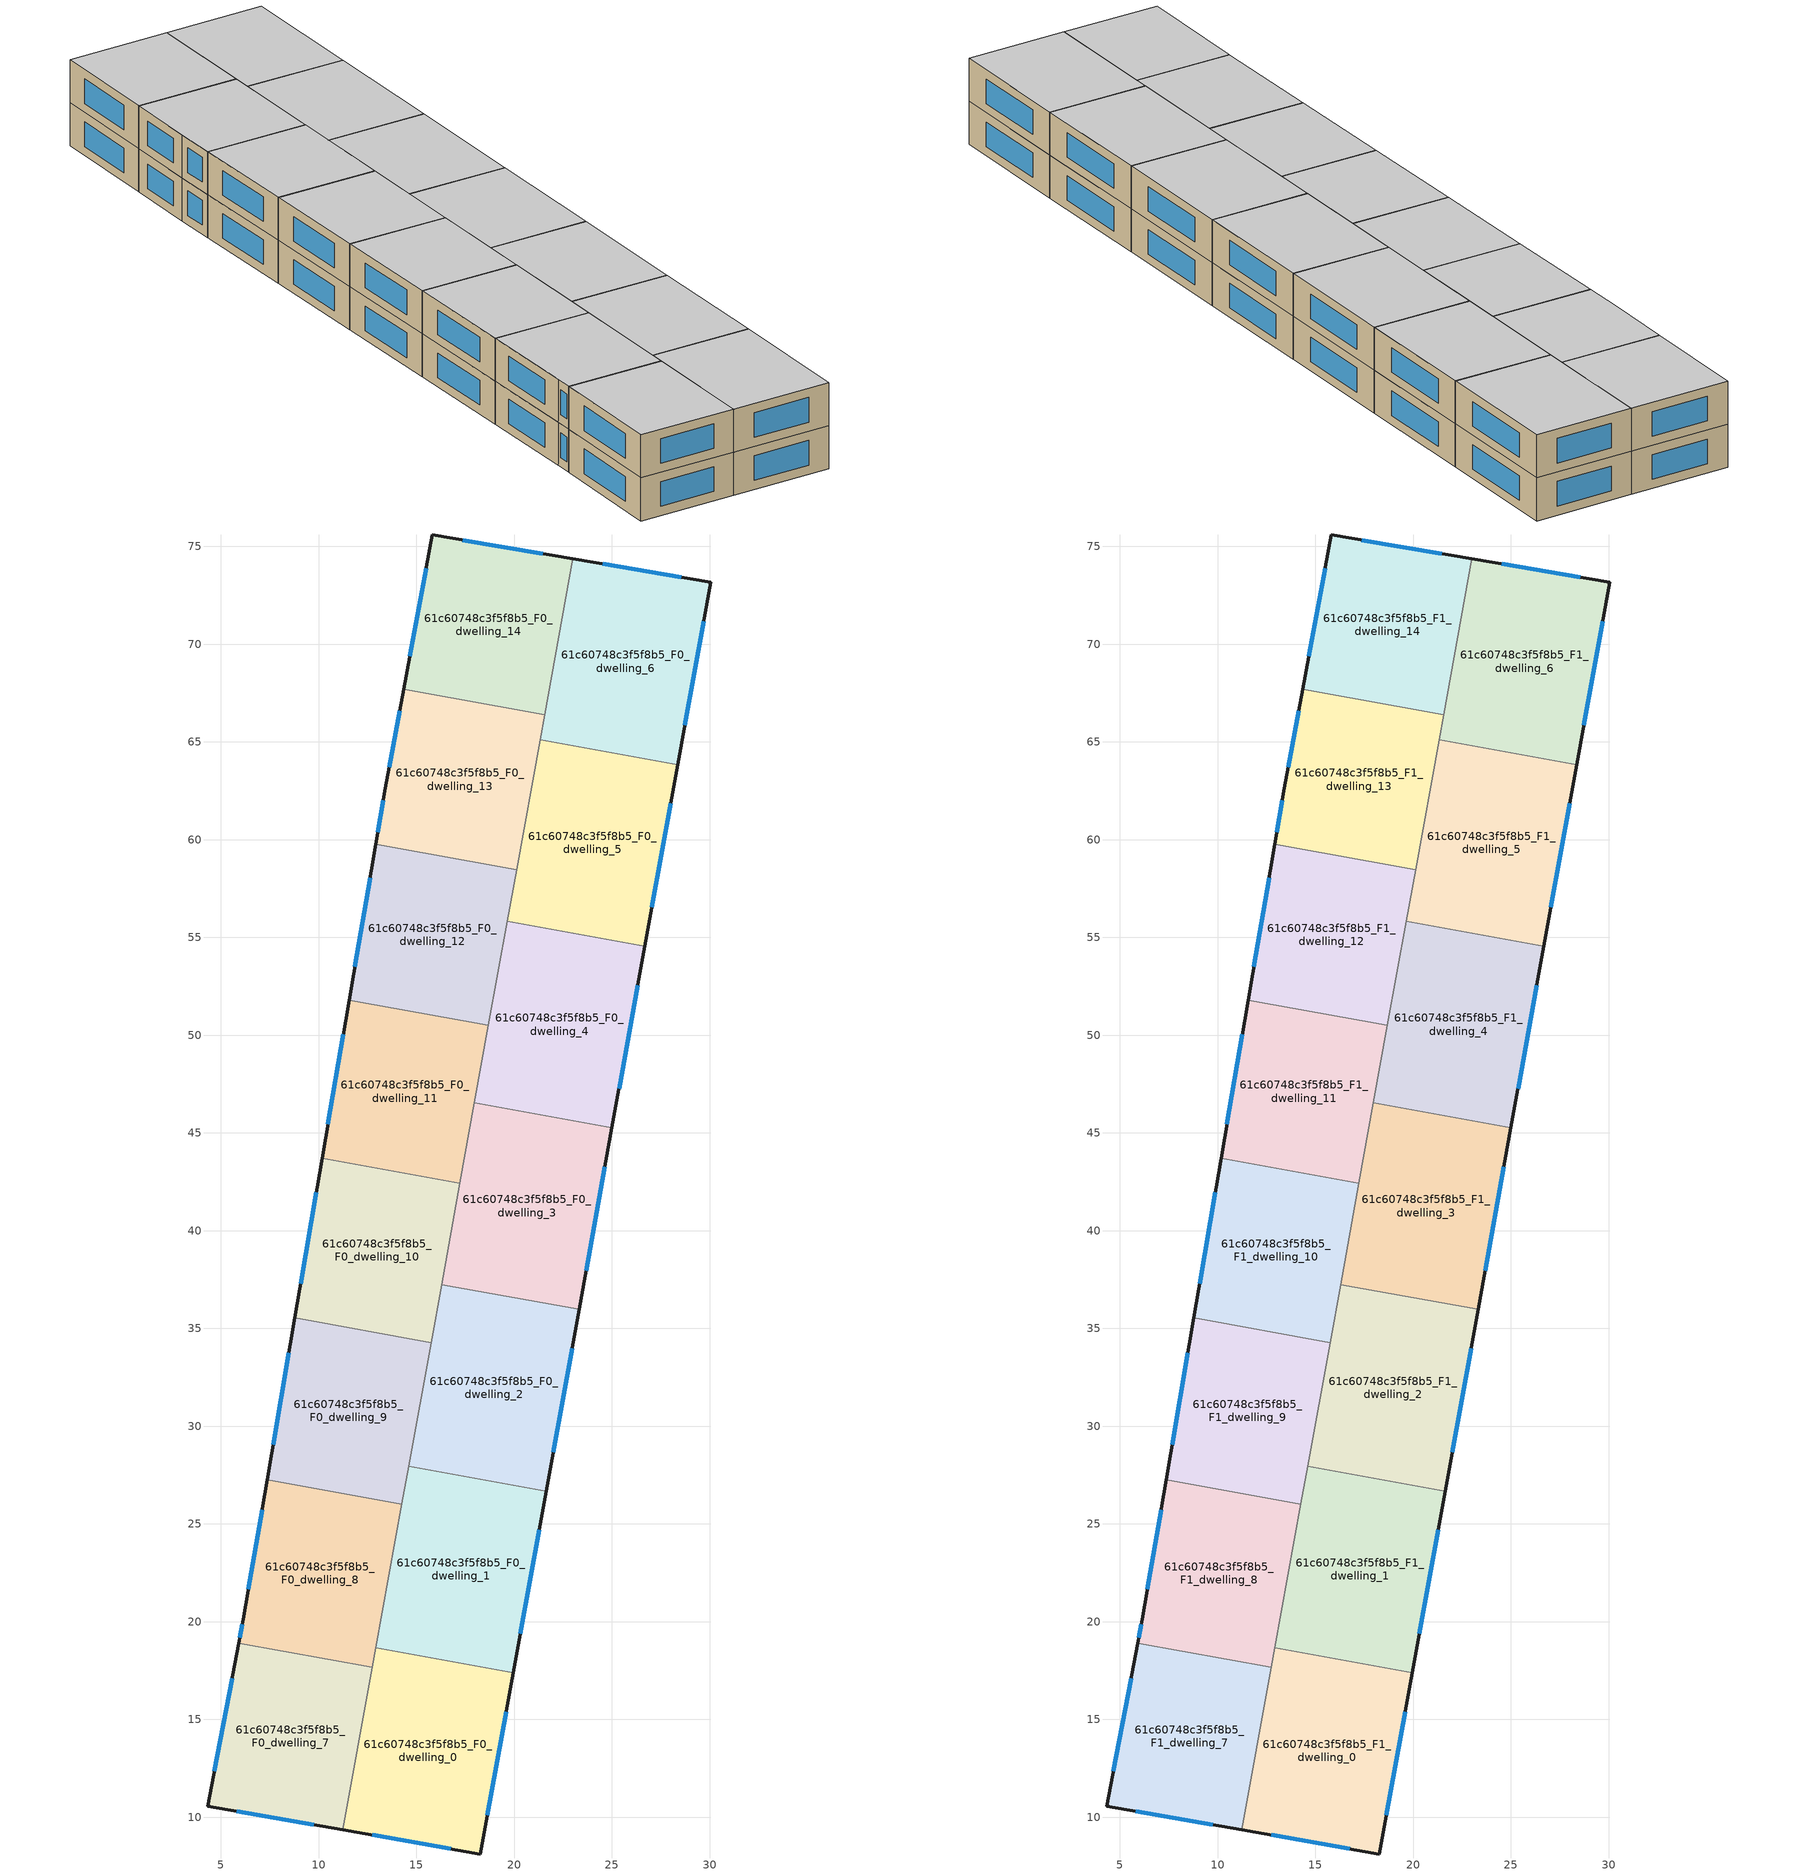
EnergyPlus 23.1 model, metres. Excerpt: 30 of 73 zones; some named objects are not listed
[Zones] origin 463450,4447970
61c60748c3f5f8b5_F0_dwelling_0
 floor ground (EU_floor_Construction): 19.96,17.39 18.28,8.12 11.24,9.35 12.92,18.66 z0
 wall outside (EU_wall_Construction): 11.24,9.35 18.28,8.12 19.96,17.39 z0:3
 wall to 61c60748c3f5f8b5_F0_dwelling_1 (EU_wall_Construction): 19.96,17.39 12.92,18.66 z0:3
 wall to 61c60748c3f5f8b5_F0_dwelling_7 (EU_wall_Construction): 12.74,17.67 11.24,9.35 z0:3
 wall to 61c60748c3f5f8b5_F0_dwelling_8 (EU_wall_Construction): 12.92,18.66 12.74,17.67 z0:3
 window (EU_Window_Construction): 18.64,10.1 19.6,15.4 / 12.74,9.09 16.77,8.38 z0.64:2.36
61c60748c3f5f8b5_F0_dwelling_1
 floor ground (EU_floor_Construction): 21.64,26.68 19.96,17.39 12.92,18.66 14.6,27.95 z0
 wall outside (EU_wall_Construction): 19.96,17.39 21.64,26.68 z0:3
 wall to 61c60748c3f5f8b5_F0_dwelling_2 (EU_wall_Construction): 21.64,26.68 14.6,27.95 z0:3
 wall to 61c60748c3f5f8b5_F0_dwelling_8 (EU_wall_Construction): 14.25,26.02 12.92,18.66 z0:3
 wall to 61c60748c3f5f8b5_F0_dwelling_9 (EU_wall_Construction): 14.6,27.95 14.25,26.02 z0:3
 window (EU_Window_Construction): 20.32,19.38 21.28,24.69 z0.64:2.36
61c60748c3f5f8b5_F0_dwelling_10
 floor ground (EU_floor_Construction): 17.23,42.43 15.75,34.27 8.78,35.53 10.18,43.71 z0
 wall outside (EU_wall_Construction): 10.18,43.71 8.78,35.53 z0:3
 wall to 61c60748c3f5f8b5_F0_dwelling_9 (EU_wall_Construction): 8.78,35.53 15.75,34.27 z0:3
 wall to 61c60748c3f5f8b5_F0_dwelling_11 (EU_wall_Construction): 17.23,42.43 10.18,43.71 z0:3
 wall to 61c60748c3f5f8b5_F0_dwelling_3 (EU_wall_Construction): 16.29,37.24 17.23,42.43 z0:3
 wall to 61c60748c3f5f8b5_F0_dwelling_2 (EU_wall_Construction): 15.75,34.27 16.29,37.24 z0:3
 window (EU_Window_Construction): 9.88,41.96 9.08,37.28 z0.64:2.36
61c60748c3f5f8b5_F0_dwelling_11
 floor ground (EU_floor_Construction): 18.69,50.49 17.23,42.43 10.18,43.71 11.56,51.79 z0
 wall outside (EU_wall_Construction): 11.56,51.79 10.18,43.71 z0:3
 wall to 61c60748c3f5f8b5_F0_dwelling_12 (EU_wall_Construction): 18.69,50.49 11.56,51.79 z0:3
 wall to 61c60748c3f5f8b5_F0_dwelling_4 (EU_wall_Construction): 17.97,46.53 18.69,50.49 z0:3
 wall to 61c60748c3f5f8b5_F0_dwelling_3 (EU_wall_Construction): 17.23,42.43 17.97,46.53 z0:3
 window (EU_Window_Construction): 11.26,50.05 10.47,45.44 z0.64:2.36
61c60748c3f5f8b5_F0_dwelling_12
 floor ground (EU_floor_Construction): 20.13,58.47 18.69,50.49 11.56,51.79 12.92,59.77 z0
 wall outside (EU_wall_Construction): 12.92,59.77 11.56,51.79 z0:3
 wall to 61c60748c3f5f8b5_F0_dwelling_13 (EU_wall_Construction): 20.13,58.47 12.92,59.77 z0:3
 wall to 61c60748c3f5f8b5_F0_dwelling_5 (EU_wall_Construction): 19.65,55.82 20.13,58.47 z0:3
 wall to 61c60748c3f5f8b5_F0_dwelling_4 (EU_wall_Construction): 18.69,50.49 19.65,55.82 z0:3
 window (EU_Window_Construction): 12.63,58.06 11.85,53.5 z0.64:2.36
61c60748c3f5f8b5_F0_dwelling_13
 floor ground (EU_floor_Construction): 21.56,66.38 20.13,58.47 12.92,59.77 13.41,62.62 14.35,67.68 z0
 wall outside (EU_wall_Construction): 14.35,67.68 13.41,62.62 12.92,59.77 z0:3
 wall to 61c60748c3f5f8b5_F0_dwelling_14 (EU_wall_Construction): 21.56,66.38 14.35,67.68 z0:3
 wall to 61c60748c3f5f8b5_F0_dwelling_6 (EU_wall_Construction): 21.34,65.11 21.56,66.38 z0:3
 wall to 61c60748c3f5f8b5_F0_dwelling_5 (EU_wall_Construction): 20.13,58.47 21.33,65.11 z0:3
 window (EU_Window_Construction): 13.3,62.01 13.02,60.38 / 14.15,66.6 13.61,63.7 z0.64:2.36
61c60748c3f5f8b5_F0_dwelling_14
 floor ground (EU_floor_Construction): 23.01,74.36 21.56,66.38 14.35,67.68 15.82,75.58 z0
 wall outside (EU_wall_Construction): 23.01,74.36 15.82,75.58 14.35,67.68 z0:3
 wall to 61c60748c3f5f8b5_F0_dwelling_6 (EU_wall_Construction): 21.56,66.38 23.01,74.36 z0:3
 window (EU_Window_Construction): 15.5,73.89 14.66,69.38 / 21.47,74.62 17.36,75.32 z0.64:2.36
61c60748c3f5f8b5_F0_dwelling_2
 floor ground (EU_floor_Construction): 23.32,35.97 21.64,26.68 14.6,27.95 16.29,37.24 z0
 wall outside (EU_wall_Construction): 21.64,26.68 23.32,35.97 z0:3
 wall to 61c60748c3f5f8b5_F0_dwelling_3 (EU_wall_Construction): 23.32,35.97 16.29,37.24 z0:3
 wall to 61c60748c3f5f8b5_F0_dwelling_9 (EU_wall_Construction): 15.75,34.27 14.6,27.95 z0:3
 window (EU_Window_Construction): 22,28.67 22.96,33.98 z0.64:2.36
61c60748c3f5f8b5_F0_dwelling_3
 floor ground (EU_floor_Construction): 25,45.26 23.32,35.97 16.29,37.24 17.97,46.53 z0
 wall outside (EU_wall_Construction): 23.32,35.97 25,45.26 z0:3
 wall to 61c60748c3f5f8b5_F0_dwelling_4 (EU_wall_Construction): 25,45.26 17.97,46.53 z0:3
 window (EU_Window_Construction): 23.68,37.96 24.64,43.27 z0.64:2.36
61c60748c3f5f8b5_F0_dwelling_4
 floor ground (EU_floor_Construction): 26.69,54.55 25,45.26 17.97,46.53 19.65,55.82 z0
 wall outside (EU_wall_Construction): 25,45.26 26.69,54.55 z0:3
 wall to 61c60748c3f5f8b5_F0_dwelling_5 (EU_wall_Construction): 26.69,54.55 19.65,55.82 z0:3
 window (EU_Window_Construction): 25.36,47.25 26.33,52.56 z0.64:2.36
61c60748c3f5f8b5_F0_dwelling_5
 floor ground (EU_floor_Construction): 28.37,63.84 26.69,54.55 19.65,55.82 21.34,65.11 z0
 wall outside (EU_wall_Construction): 26.69,54.55 28.37,63.84 z0:3
 wall to 61c60748c3f5f8b5_F0_dwelling_6 (EU_wall_Construction): 28.37,63.84 21.34,65.11 z0:3
 window (EU_Window_Construction): 27.05,56.54 28.01,61.85 z0.64:2.36
61c60748c3f5f8b5_F0_dwelling_6
 floor ground (EU_floor_Construction): 30.06,73.17 28.37,63.84 21.34,65.11 23.01,74.36 z0
 wall outside (EU_wall_Construction): 28.37,63.84 30.06,73.17 23.01,74.36 z0:3
 window (EU_Window_Construction): 28.55,73.43 24.52,74.11 / 28.73,65.84 29.7,71.17 z0.64:2.36
61c60748c3f5f8b5_F0_dwelling_7
 floor ground (EU_floor_Construction): 12.74,17.67 11.24,9.35 4.33,10.57 5.92,18.9 z0
 wall outside (EU_wall_Construction): 5.92,18.9 4.33,10.57 11.24,9.35 z0:3
 wall to 61c60748c3f5f8b5_F0_dwelling_8 (EU_wall_Construction): 12.74,17.67 5.92,18.9 z0:3
 window (EU_Window_Construction): 5.81,10.31 9.76,9.61 / 5.58,17.12 4.67,12.35 z0.64:2.36
61c60748c3f5f8b5_F0_dwelling_8
 floor ground (EU_floor_Construction): 14.26,26.02 12.74,17.67 5.92,18.9 6.15,20.13 7.37,27.26 z0
 wall outside (EU_wall_Construction): 7.37,27.26 6.15,20.13 5.92,18.9 z0:3
 wall to 61c60748c3f5f8b5_F0_dwelling_9 (EU_wall_Construction): 14.26,26.02 7.37,27.26 z0:3
 window (EU_Window_Construction): 6.1,19.87 5.97,19.16 / 7.11,25.74 6.41,21.66 z0.64:2.36
61c60748c3f5f8b5_F0_dwelling_9
 floor ground (EU_floor_Construction): 15.75,34.27 14.26,26.02 7.37,27.26 8.78,35.53 z0
 wall outside (EU_wall_Construction): 8.78,35.53 7.37,27.26 z0:3
 window (EU_Window_Construction): 8.48,33.76 7.67,29.04 z0.64:2.36
61c60748c3f5f8b5_F1_dwelling_0
 floor to 61c60748c3f5f8b5_F0_dwelling_0 (EU_floor_Construction): 19.96,17.39 18.28,8.12 11.24,9.35 12.92,18.66 z3
 wall outside (EU_wall_Construction): 11.24,9.35 18.28,8.12 19.96,17.39 z3:6
 wall to 61c60748c3f5f8b5_F1_dwelling_1 (EU_wall_Construction): 19.96,17.39 12.92,18.66 z3:6
 wall to 61c60748c3f5f8b5_F1_dwelling_7 (EU_wall_Construction): 12.74,17.67 11.24,9.35 z3:6
 wall to 61c60748c3f5f8b5_F1_dwelling_8 (EU_wall_Construction): 12.92,18.66 12.74,17.67 z3:6
 window (EU_Window_Construction): 18.64,10.1 19.6,15.4 / 12.74,9.09 16.77,8.38 z3.64:5.36
 ceiling to 61c60748c3f5f8b5_F2_dwelling_0 (EU_floor_Construction): 18.28,8.12 19.96,17.39 12.92,18.66 11.24,9.35 z6
61c60748c3f5f8b5_F1_dwelling_1
 floor to 61c60748c3f5f8b5_F0_dwelling_1 (EU_floor_Construction): 21.64,26.68 19.96,17.39 12.92,18.66 14.6,27.95 z3
 wall outside (EU_wall_Construction): 19.96,17.39 21.64,26.68 z3:6
 wall to 61c60748c3f5f8b5_F1_dwelling_2 (EU_wall_Construction): 21.64,26.68 14.6,27.95 z3:6
 wall to 61c60748c3f5f8b5_F1_dwelling_8 (EU_wall_Construction): 14.25,26.02 12.92,18.66 z3:6
 wall to 61c60748c3f5f8b5_F1_dwelling_9 (EU_wall_Construction): 14.6,27.95 14.25,26.02 z3:6
 window (EU_Window_Construction): 20.32,19.38 21.28,24.69 z3.64:5.36
 ceiling to 61c60748c3f5f8b5_F2_dwelling_1 (EU_floor_Construction): 19.96,17.39 21.64,26.68 14.6,27.95 12.92,18.66 z6
61c60748c3f5f8b5_F1_dwelling_10
 floor to 61c60748c3f5f8b5_F0_dwelling_10 (EU_floor_Construction): 17.23,42.43 15.75,34.27 8.78,35.53 10.18,43.71 z3
 wall outside (EU_wall_Construction): 10.18,43.71 8.78,35.53 z3:6
 wall to 61c60748c3f5f8b5_F1_dwelling_9 (EU_wall_Construction): 8.78,35.53 15.75,34.27 z3:6
 wall to 61c60748c3f5f8b5_F1_dwelling_11 (EU_wall_Construction): 17.23,42.43 10.18,43.71 z3:6
 wall to 61c60748c3f5f8b5_F1_dwelling_3 (EU_wall_Construction): 16.29,37.24 17.23,42.43 z3:6
 wall to 61c60748c3f5f8b5_F1_dwelling_2 (EU_wall_Construction): 15.75,34.27 16.29,37.24 z3:6
 window (EU_Window_Construction): 9.88,41.96 9.08,37.28 z3.64:5.36
 ceiling to 61c60748c3f5f8b5_F2_dwelling_10 (EU_floor_Construction): 15.75,34.27 17.23,42.43 10.18,43.71 8.78,35.53 z6
61c60748c3f5f8b5_F1_dwelling_11
 floor to 61c60748c3f5f8b5_F0_dwelling_11 (EU_floor_Construction): 18.69,50.49 17.23,42.43 10.18,43.71 11.56,51.79 z3
 wall outside (EU_wall_Construction): 11.56,51.79 10.18,43.71 z3:6
 wall to 61c60748c3f5f8b5_F1_dwelling_12 (EU_wall_Construction): 18.69,50.49 11.56,51.79 z3:6
 wall to 61c60748c3f5f8b5_F1_dwelling_4 (EU_wall_Construction): 17.97,46.53 18.69,50.49 z3:6
 wall to 61c60748c3f5f8b5_F1_dwelling_3 (EU_wall_Construction): 17.23,42.43 17.97,46.53 z3:6
 window (EU_Window_Construction): 11.26,50.05 10.47,45.44 z3.64:5.36
 ceiling to 61c60748c3f5f8b5_F2_dwelling_11 (EU_floor_Construction): 17.23,42.43 18.69,50.49 11.56,51.79 10.18,43.71 z6
61c60748c3f5f8b5_F1_dwelling_12
 floor to 61c60748c3f5f8b5_F0_dwelling_12 (EU_floor_Construction): 20.13,58.47 18.69,50.49 11.56,51.79 12.92,59.77 z3
 wall outside (EU_wall_Construction): 12.92,59.77 11.56,51.79 z3:6
 wall to 61c60748c3f5f8b5_F1_dwelling_13 (EU_wall_Construction): 20.13,58.47 12.92,59.77 z3:6
 wall to 61c60748c3f5f8b5_F1_dwelling_5 (EU_wall_Construction): 19.65,55.82 20.13,58.47 z3:6
 wall to 61c60748c3f5f8b5_F1_dwelling_4 (EU_wall_Construction): 18.69,50.49 19.65,55.82 z3:6
 window (EU_Window_Construction): 12.63,58.06 11.85,53.5 z3.64:5.36
 ceiling to 61c60748c3f5f8b5_F2_dwelling_12 (EU_floor_Construction): 18.69,50.49 20.13,58.47 12.92,59.77 11.56,51.79 z6
61c60748c3f5f8b5_F1_dwelling_13
 floor to 61c60748c3f5f8b5_F0_dwelling_13 (EU_floor_Construction): 21.56,66.38 20.13,58.47 12.92,59.77 13.41,62.62 14.35,67.68 z3
 wall outside (EU_wall_Construction): 14.35,67.68 13.41,62.62 12.92,59.77 z3:6
 wall to 61c60748c3f5f8b5_F1_dwelling_14 (EU_wall_Construction): 21.56,66.38 14.35,67.68 z3:6
 wall to 61c60748c3f5f8b5_F1_dwelling_6 (EU_wall_Construction): 21.34,65.11 21.56,66.38 z3:6
 wall to 61c60748c3f5f8b5_F1_dwelling_5 (EU_wall_Construction): 20.13,58.47 21.33,65.11 z3:6
 window (EU_Window_Construction): 13.3,62.01 13.02,60.38 / 14.15,66.6 13.61,63.7 z3.64:5.36
 ceiling to 61c60748c3f5f8b5_F2_dwelling_13 (EU_floor_Construction): 20.13,58.47 21.56,66.38 14.35,67.68 13.41,62.62 12.92,59.77 z6
61c60748c3f5f8b5_F1_dwelling_14
 floor to 61c60748c3f5f8b5_F0_dwelling_14 (EU_floor_Construction): 23.01,74.36 21.56,66.38 14.35,67.68 15.82,75.58 z3
 wall outside (EU_wall_Construction): 23.01,74.36 15.82,75.58 14.35,67.68 z3:6
 wall to 61c60748c3f5f8b5_F1_dwelling_6 (EU_wall_Construction): 21.56,66.38 23.01,74.36 z3:6
 window (EU_Window_Construction): 15.5,73.89 14.66,69.38 / 21.47,74.62 17.36,75.32 z3.64:5.36
 ceiling to 61c60748c3f5f8b5_F2_dwelling_14 (EU_floor_Construction): 21.56,66.38 23.01,74.36 15.82,75.58 14.35,67.68 z6
61c60748c3f5f8b5_F1_dwelling_2
 floor to 61c60748c3f5f8b5_F0_dwelling_2 (EU_floor_Construction): 23.32,35.97 21.64,26.68 14.6,27.95 16.29,37.24 z3
 wall outside (EU_wall_Construction): 21.64,26.68 23.32,35.97 z3:6
 wall to 61c60748c3f5f8b5_F1_dwelling_3 (EU_wall_Construction): 23.32,35.97 16.29,37.24 z3:6
 wall to 61c60748c3f5f8b5_F1_dwelling_9 (EU_wall_Construction): 15.75,34.27 14.6,27.95 z3:6
 window (EU_Window_Construction): 22,28.67 22.96,33.98 z3.64:5.36
 ceiling to 61c60748c3f5f8b5_F2_dwelling_2 (EU_floor_Construction): 21.64,26.68 23.32,35.97 16.29,37.24 14.6,27.95 z6
61c60748c3f5f8b5_F1_dwelling_3
 floor to 61c60748c3f5f8b5_F0_dwelling_3 (EU_floor_Construction): 25,45.26 23.32,35.97 16.29,37.24 17.97,46.53 z3
 wall outside (EU_wall_Construction): 23.32,35.97 25,45.26 z3:6
 wall to 61c60748c3f5f8b5_F1_dwelling_4 (EU_wall_Construction): 25,45.26 17.97,46.53 z3:6
 window (EU_Window_Construction): 23.68,37.96 24.64,43.27 z3.64:5.36
 ceiling to 61c60748c3f5f8b5_F2_dwelling_3 (EU_floor_Construction): 23.32,35.97 25,45.26 17.97,46.53 16.29,37.24 z6
61c60748c3f5f8b5_F1_dwelling_4
 floor to 61c60748c3f5f8b5_F0_dwelling_4 (EU_floor_Construction): 26.69,54.55 25,45.26 17.97,46.53 19.65,55.82 z3
 wall outside (EU_wall_Construction): 25,45.26 26.69,54.55 z3:6
 wall to 61c60748c3f5f8b5_F1_dwelling_5 (EU_wall_Construction): 26.69,54.55 19.65,55.82 z3:6
 window (EU_Window_Construction): 25.36,47.25 26.33,52.56 z3.64:5.36
 ceiling to 61c60748c3f5f8b5_F2_dwelling_4 (EU_floor_Construction): 25,45.26 26.69,54.55 19.65,55.82 17.97,46.53 z6
61c60748c3f5f8b5_F1_dwelling_5
 floor to 61c60748c3f5f8b5_F0_dwelling_5 (EU_floor_Construction): 28.37,63.84 26.69,54.55 19.65,55.82 21.34,65.11 z3
 wall outside (EU_wall_Construction): 26.69,54.55 28.37,63.84 z3:6
 wall to 61c60748c3f5f8b5_F1_dwelling_6 (EU_wall_Construction): 28.37,63.84 21.34,65.11 z3:6
 window (EU_Window_Construction): 27.05,56.54 28.01,61.85 z3.64:5.36
 ceiling to 61c60748c3f5f8b5_F2_dwelling_5 (EU_floor_Construction): 26.69,54.55 28.37,63.84 21.34,65.11 19.65,55.82 z6
61c60748c3f5f8b5_F1_dwelling_6
 floor to 61c60748c3f5f8b5_F0_dwelling_6 (EU_floor_Construction): 30.06,73.17 28.37,63.84 21.34,65.11 23.01,74.36 z3
 wall outside (EU_wall_Construction): 28.37,63.84 30.06,73.17 23.01,74.36 z3:6
 window (EU_Window_Construction): 28.55,73.43 24.52,74.11 / 28.73,65.84 29.7,71.17 z3.64:5.36
 ceiling to 61c60748c3f5f8b5_F2_dwelling_6 (EU_floor_Construction): 28.37,63.84 30.06,73.17 23.01,74.36 21.34,65.11 z6
61c60748c3f5f8b5_F1_dwelling_7
 floor to 61c60748c3f5f8b5_F0_dwelling_7 (EU_floor_Construction): 12.74,17.67 11.24,9.35 4.33,10.57 5.92,18.9 z3
 wall outside (EU_wall_Construction): 5.92,18.9 4.33,10.57 11.24,9.35 z3:6
 wall to 61c60748c3f5f8b5_F1_dwelling_8 (EU_wall_Construction): 12.74,17.67 5.92,18.9 z3:6
 window (EU_Window_Construction): 5.81,10.31 9.76,9.61 / 5.58,17.12 4.67,12.35 z3.64:5.36
 ceiling to 61c60748c3f5f8b5_F2_dwelling_7 (EU_floor_Construction): 11.24,9.35 12.74,17.67 5.92,18.9 4.33,10.57 z6
61c60748c3f5f8b5_F1_dwelling_8
 floor to 61c60748c3f5f8b5_F0_dwelling_8 (EU_floor_Construction): 14.26,26.02 12.74,17.67 5.92,18.9 6.15,20.13 7.37,27.26 z3
 wall outside (EU_wall_Construction): 7.37,27.26 6.15,20.13 5.92,18.9 z3:6
 wall to 61c60748c3f5f8b5_F1_dwelling_9 (EU_wall_Construction): 14.26,26.02 7.37,27.26 z3:6
 window (EU_Window_Construction): 6.1,19.87 5.97,19.16 / 7.11,25.74 6.41,21.66 z3.64:5.36
 ceiling to 61c60748c3f5f8b5_F2_dwelling_8 (EU_floor_Construction): 12.74,17.67 14.26,26.02 7.37,27.26 6.15,20.13 5.92,18.9 z6
61c60748c3f5f8b5_F1_dwelling_9
 floor to 61c60748c3f5f8b5_F0_dwelling_9 (EU_floor_Construction): 15.75,34.27 14.26,26.02 7.37,27.26 8.78,35.53 z3
 wall outside (EU_wall_Construction): 8.78,35.53 7.37,27.26 z3:6
 window (EU_Window_Construction): 8.48,33.76 7.67,29.04 z3.64:5.36
 ceiling to 61c60748c3f5f8b5_F2_dwelling_9 (EU_floor_Construction): 14.26,26.02 15.75,34.27 8.78,35.53 7.37,27.26 z6
[Building]
EU S2 Campaign: North Axis=0; Terrain=City; Solar Distribution=FullExterior
[Site:Location]
Yerevan-Zvartnots.Intl.AP: Latitude=40.15; Longitude=44.383; Time Zone=4; Elevation=854
[SizingPeriod:WeatherFileDays]
AnnualSizingPeriod: Begin Month=1; Begin Day of Month=1; End Month=12; End Day of Month=31; Day of Week for Start Day=Monday; Use Weather File Daylight Saving Period=No; Use Weather File Rain and Snow Indicators=No
[MATERIAL]
EU_InternalMass_Material: Roughness=MediumRough; Thickness=0.1; Conductivity=1; Density=1800; Specific Heat=900; Thermal Absorptance=0.9; Solar Absorptance=0.7; Visible Absorptance=0.7
[MATERIAL:NOMASS] Roughness=MediumRough; Thermal Absorptance=0.9; Solar Absorptance=0.7; Visible Absorptance=0.7
Name | Thermal Resistance
EU_wall_NoMass | 1.05043
EU_floor_NoMass | 0.478065
[WINDOWMATERIAL:SIMPLEGLAZINGSYSTEM]
EU_Window_SimpleGlazing: UFactor=2.5566; Solar Heat Gain Coefficient=0.75; Visible Transmittance=0.75
[CONSTRUCTION]
EU_wall_Construction: EU_wall_NoMass
EU_floor_Construction: EU_floor_NoMass
EU_Window_Construction: EU_Window_SimpleGlazing
EU_InternalMass_Construction: EU_InternalMass_Material
[ZONE] Type=1; Multiplier=1; Ceiling Height=autocalculate; Floor Area=autocalculate; Part of Total Floor Area=Yes
Name | Volume
61c60748c3f5f8b5_F0_dwelling_0; 61c60748c3f5f8b5_F1_dwelling_0 | 202.431
61c60748c3f5f8b5_F0_dwelling_1; 61c60748c3f5f8b5_F1_dwelling_1; 61c60748c3f5f8b5_F0_dwelling_4; 61c60748c3f5f8b5_F1_dwelling_4 | 202.45
61c60748c3f5f8b5_F0_dwelling_10; 61c60748c3f5f8b5_F1_dwelling_10 | 177.155
61c60748c3f5f8b5_F0_dwelling_11; 61c60748c3f5f8b5_F1_dwelling_11 | 177.141
61c60748c3f5f8b5_F0_dwelling_12; 61c60748c3f5f8b5_F1_dwelling_12 | 177.145
61c60748c3f5f8b5_F0_dwelling_13; 61c60748c3f5f8b5_F1_dwelling_13 | 177.137
61c60748c3f5f8b5_F0_dwelling_14; 61c60748c3f5f8b5_F1_dwelling_14 | 177.14
61c60748c3f5f8b5_F0_dwelling_2; 61c60748c3f5f8b5_F1_dwelling_2; 61c60748c3f5f8b5_F0_dwelling_5; 61c60748c3f5f8b5_F1_dwelling_5 | 202.447
61c60748c3f5f8b5_F0_dwelling_3; 61c60748c3f5f8b5_F1_dwelling_3 | 202.442
61c60748c3f5f8b5_F0_dwelling_6; 61c60748c3f5f8b5_F1_dwelling_6 | 202.433
61c60748c3f5f8b5_F0_dwelling_7; 61c60748c3f5f8b5_F1_dwelling_7 | 177.16
61c60748c3f5f8b5_F0_dwelling_8; 61c60748c3f5f8b5_F1_dwelling_8 | 177.134
61c60748c3f5f8b5_F0_dwelling_9; 61c60748c3f5f8b5_F1_dwelling_9 | 177.126
[INTERNALMASS] Construction=EU_InternalMass_Construction
Name | Zone or ZoneList | Surface Area
61c60748c3f5f8b5_F0_dwelling_0_EU_InternalMass | 61c60748c3f5f8b5_F0_dwelling_0 | 67.477
61c60748c3f5f8b5_F0_dwelling_1_EU_InternalMass | 61c60748c3f5f8b5_F0_dwelling_1 | 67.4834
61c60748c3f5f8b5_F0_dwelling_2_EU_InternalMass | 61c60748c3f5f8b5_F0_dwelling_2 | 67.4821
61c60748c3f5f8b5_F0_dwelling_3_EU_InternalMass | 61c60748c3f5f8b5_F0_dwelling_3 | 67.4807
61c60748c3f5f8b5_F0_dwelling_4_EU_InternalMass | 61c60748c3f5f8b5_F0_dwelling_4 | 67.4834
61c60748c3f5f8b5_F0_dwelling_5_EU_InternalMass | 61c60748c3f5f8b5_F0_dwelling_5 | 67.4821
61c60748c3f5f8b5_F0_dwelling_6_EU_InternalMass | 61c60748c3f5f8b5_F0_dwelling_6 | 67.4781
61c60748c3f5f8b5_F0_dwelling_7_EU_InternalMass | 61c60748c3f5f8b5_F0_dwelling_7 | 59.0533
61c60748c3f5f8b5_F0_dwelling_8_EU_InternalMass | 61c60748c3f5f8b5_F0_dwelling_8 | 59.0448
61c60748c3f5f8b5_F0_dwelling_9_EU_InternalMass | 61c60748c3f5f8b5_F0_dwelling_9 | 59.0419
61c60748c3f5f8b5_F0_dwelling_10_EU_InternalMass | 61c60748c3f5f8b5_F0_dwelling_10 | 59.0515
61c60748c3f5f8b5_F0_dwelling_11_EU_InternalMass | 61c60748c3f5f8b5_F0_dwelling_11 | 59.0472
61c60748c3f5f8b5_F0_dwelling_12_EU_InternalMass | 61c60748c3f5f8b5_F0_dwelling_12 | 59.0511
61c60748c3f5f8b5_F0_dwelling_13_EU_InternalMass | 61c60748c3f5f8b5_F0_dwelling_13 | 59.0454
61c60748c3f5f8b5_F0_dwelling_14_EU_InternalMass | 61c60748c3f5f8b5_F0_dwelling_14 | 59.0467
61c60748c3f5f8b5_F1_dwelling_0_EU_InternalMass | 61c60748c3f5f8b5_F1_dwelling_0 | 67.477
61c60748c3f5f8b5_F1_dwelling_1_EU_InternalMass | 61c60748c3f5f8b5_F1_dwelling_1 | 67.4834
61c60748c3f5f8b5_F1_dwelling_2_EU_InternalMass | 61c60748c3f5f8b5_F1_dwelling_2 | 67.4821
61c60748c3f5f8b5_F1_dwelling_3_EU_InternalMass | 61c60748c3f5f8b5_F1_dwelling_3 | 67.4807
61c60748c3f5f8b5_F1_dwelling_4_EU_InternalMass | 61c60748c3f5f8b5_F1_dwelling_4 | 67.4834
61c60748c3f5f8b5_F1_dwelling_5_EU_InternalMass | 61c60748c3f5f8b5_F1_dwelling_5 | 67.4821
61c60748c3f5f8b5_F1_dwelling_6_EU_InternalMass | 61c60748c3f5f8b5_F1_dwelling_6 | 67.4781
61c60748c3f5f8b5_F1_dwelling_7_EU_InternalMass | 61c60748c3f5f8b5_F1_dwelling_7 | 59.0533
61c60748c3f5f8b5_F1_dwelling_8_EU_InternalMass | 61c60748c3f5f8b5_F1_dwelling_8 | 59.0448
61c60748c3f5f8b5_F1_dwelling_9_EU_InternalMass | 61c60748c3f5f8b5_F1_dwelling_9 | 59.0419
61c60748c3f5f8b5_F1_dwelling_10_EU_InternalMass | 61c60748c3f5f8b5_F1_dwelling_10 | 59.0515
61c60748c3f5f8b5_F1_dwelling_11_EU_InternalMass | 61c60748c3f5f8b5_F1_dwelling_11 | 59.0472
61c60748c3f5f8b5_F1_dwelling_12_EU_InternalMass | 61c60748c3f5f8b5_F1_dwelling_12 | 59.0511
61c60748c3f5f8b5_F1_dwelling_13_EU_InternalMass | 61c60748c3f5f8b5_F1_dwelling_13 | 59.0454
61c60748c3f5f8b5_F1_dwelling_14_EU_InternalMass | 61c60748c3f5f8b5_F1_dwelling_14 | 59.0467
[OTHEREQUIPMENT] Fuel Type=Electricity; Design Level Calculation Method=Watts/Area; Power per Zone Floor Area=1; Fraction Latent=0; Fraction Radiant=0; Fraction Lost=0; Carbon Dioxide Generation Rate=0; EndUse Subcategory=EU_Step8_InternalGains
Name | Zone or ZoneList or Space or SpaceList | Schedule
EU_Step8_InternalGain_61c60748c3f5f8b5_F0_dwelling_0_f000 | 61c60748c3f5f8b5_F0_dwelling_0 | EU_Step8_GainSchedule_61c60748c3f5f8b5_F0_dwelling_0_f000
EU_Step8_InternalGain_61c60748c3f5f8b5_F0_dwelling_1_f000 | 61c60748c3f5f8b5_F0_dwelling_1 | EU_Step8_GainSchedule_61c60748c3f5f8b5_F0_dwelling_1_f000
EU_Step8_InternalGain_61c60748c3f5f8b5_F0_dwelling_2_f000 | 61c60748c3f5f8b5_F0_dwelling_2 | EU_Step8_GainSchedule_61c60748c3f5f8b5_F0_dwelling_2_f000
EU_Step8_InternalGain_61c60748c3f5f8b5_F0_dwelling_3_f000 | 61c60748c3f5f8b5_F0_dwelling_3 | EU_Step8_GainSchedule_61c60748c3f5f8b5_F0_dwelling_3_f000
EU_Step8_InternalGain_61c60748c3f5f8b5_F0_dwelling_4_f000 | 61c60748c3f5f8b5_F0_dwelling_4 | EU_Step8_GainSchedule_61c60748c3f5f8b5_F0_dwelling_4_f000
EU_Step8_InternalGain_61c60748c3f5f8b5_F0_dwelling_5_f000 | 61c60748c3f5f8b5_F0_dwelling_5 | EU_Step8_GainSchedule_61c60748c3f5f8b5_F0_dwelling_5_f000
EU_Step8_InternalGain_61c60748c3f5f8b5_F0_dwelling_6_f000 | 61c60748c3f5f8b5_F0_dwelling_6 | EU_Step8_GainSchedule_61c60748c3f5f8b5_F0_dwelling_6_f000
EU_Step8_InternalGain_61c60748c3f5f8b5_F0_dwelling_7_f000 | 61c60748c3f5f8b5_F0_dwelling_7 | EU_Step8_GainSchedule_61c60748c3f5f8b5_F0_dwelling_7_f000
EU_Step8_InternalGain_61c60748c3f5f8b5_F0_dwelling_8_f000 | 61c60748c3f5f8b5_F0_dwelling_8 | EU_Step8_GainSchedule_61c60748c3f5f8b5_F0_dwelling_8_f000
EU_Step8_InternalGain_61c60748c3f5f8b5_F0_dwelling_9_f000 | 61c60748c3f5f8b5_F0_dwelling_9 | EU_Step8_GainSchedule_61c60748c3f5f8b5_F0_dwelling_9_f000
EU_Step8_InternalGain_61c60748c3f5f8b5_F0_dwelling_10_f000 | 61c60748c3f5f8b5_F0_dwelling_10 | EU_Step8_GainSchedule_61c60748c3f5f8b5_F0_dwelling_10_f000
EU_Step8_InternalGain_61c60748c3f5f8b5_F0_dwelling_11_f000 | 61c60748c3f5f8b5_F0_dwelling_11 | EU_Step8_GainSchedule_61c60748c3f5f8b5_F0_dwelling_11_f000
EU_Step8_InternalGain_61c60748c3f5f8b5_F0_dwelling_12_f000 | 61c60748c3f5f8b5_F0_dwelling_12 | EU_Step8_GainSchedule_61c60748c3f5f8b5_F0_dwelling_12_f000
EU_Step8_InternalGain_61c60748c3f5f8b5_F0_dwelling_13_f000 | 61c60748c3f5f8b5_F0_dwelling_13 | EU_Step8_GainSchedule_61c60748c3f5f8b5_F0_dwelling_13_f000
EU_Step8_InternalGain_61c60748c3f5f8b5_F0_dwelling_14_f000 | 61c60748c3f5f8b5_F0_dwelling_14 | EU_Step8_GainSchedule_61c60748c3f5f8b5_F0_dwelling_14_f000
EU_Step8_InternalGain_61c60748c3f5f8b5_F1_dwelling_0_f000 | 61c60748c3f5f8b5_F1_dwelling_0 | EU_Step8_GainSchedule_61c60748c3f5f8b5_F1_dwelling_0_f000
EU_Step8_InternalGain_61c60748c3f5f8b5_F1_dwelling_1_f000 | 61c60748c3f5f8b5_F1_dwelling_1 | EU_Step8_GainSchedule_61c60748c3f5f8b5_F1_dwelling_1_f000
EU_Step8_InternalGain_61c60748c3f5f8b5_F1_dwelling_2_f000 | 61c60748c3f5f8b5_F1_dwelling_2 | EU_Step8_GainSchedule_61c60748c3f5f8b5_F1_dwelling_2_f000
EU_Step8_InternalGain_61c60748c3f5f8b5_F1_dwelling_3_f000 | 61c60748c3f5f8b5_F1_dwelling_3 | EU_Step8_GainSchedule_61c60748c3f5f8b5_F1_dwelling_3_f000
EU_Step8_InternalGain_61c60748c3f5f8b5_F1_dwelling_4_f000 | 61c60748c3f5f8b5_F1_dwelling_4 | EU_Step8_GainSchedule_61c60748c3f5f8b5_F1_dwelling_4_f000
EU_Step8_InternalGain_61c60748c3f5f8b5_F1_dwelling_5_f000 | 61c60748c3f5f8b5_F1_dwelling_5 | EU_Step8_GainSchedule_61c60748c3f5f8b5_F1_dwelling_5_f000
EU_Step8_InternalGain_61c60748c3f5f8b5_F1_dwelling_6_f000 | 61c60748c3f5f8b5_F1_dwelling_6 | EU_Step8_GainSchedule_61c60748c3f5f8b5_F1_dwelling_6_f000
EU_Step8_InternalGain_61c60748c3f5f8b5_F1_dwelling_7_f000 | 61c60748c3f5f8b5_F1_dwelling_7 | EU_Step8_GainSchedule_61c60748c3f5f8b5_F1_dwelling_7_f000
EU_Step8_InternalGain_61c60748c3f5f8b5_F1_dwelling_8_f000 | 61c60748c3f5f8b5_F1_dwelling_8 | EU_Step8_GainSchedule_61c60748c3f5f8b5_F1_dwelling_8_f000
EU_Step8_InternalGain_61c60748c3f5f8b5_F1_dwelling_9_f000 | 61c60748c3f5f8b5_F1_dwelling_9 | EU_Step8_GainSchedule_61c60748c3f5f8b5_F1_dwelling_9_f000
EU_Step8_InternalGain_61c60748c3f5f8b5_F1_dwelling_10_f000 | 61c60748c3f5f8b5_F1_dwelling_10 | EU_Step8_GainSchedule_61c60748c3f5f8b5_F1_dwelling_10_f000
EU_Step8_InternalGain_61c60748c3f5f8b5_F1_dwelling_11_f000 | 61c60748c3f5f8b5_F1_dwelling_11 | EU_Step8_GainSchedule_61c60748c3f5f8b5_F1_dwelling_11_f000
EU_Step8_InternalGain_61c60748c3f5f8b5_F1_dwelling_12_f000 | 61c60748c3f5f8b5_F1_dwelling_12 | EU_Step8_GainSchedule_61c60748c3f5f8b5_F1_dwelling_12_f000
EU_Step8_InternalGain_61c60748c3f5f8b5_F1_dwelling_13_f000 | 61c60748c3f5f8b5_F1_dwelling_13 | EU_Step8_GainSchedule_61c60748c3f5f8b5_F1_dwelling_13_f000
EU_Step8_InternalGain_61c60748c3f5f8b5_F1_dwelling_14_f000 | 61c60748c3f5f8b5_F1_dwelling_14 | EU_Step8_GainSchedule_61c60748c3f5f8b5_F1_dwelling_14_f000
[ZONEVENTILATION:DESIGNFLOWRATE] Schedule=EU_AlwaysOn; Design Flow Rate Calculation Method=AirChanges/Hour; Air Changes per Hour=0.557805; Ventilation Type=Natural; Fan Pressure Rise=0; Fan Total Efficiency=1; Constant Term Coefficient=1; Temperature Term Coefficient=0; Velocity Term Coefficient=0; Velocity Squared Term Coefficient=0; Minimum Indoor Temperature=-100; Maximum Indoor Temperature=100; Delta Temperature=-100; Minimum Outdoor Temperature=-100; Maximum Outdoor Temperature=100; Maximum Wind Speed=40
Name | Zone or ZoneList or Space or SpaceList
EU_ConstantAir_61c60748c3f5f8b5_F0_dwelling_0 | 61c60748c3f5f8b5_F0_dwelling_0
EU_ConstantAir_61c60748c3f5f8b5_F0_dwelling_1 | 61c60748c3f5f8b5_F0_dwelling_1
EU_ConstantAir_61c60748c3f5f8b5_F0_dwelling_2 | 61c60748c3f5f8b5_F0_dwelling_2
EU_ConstantAir_61c60748c3f5f8b5_F0_dwelling_3 | 61c60748c3f5f8b5_F0_dwelling_3
EU_ConstantAir_61c60748c3f5f8b5_F0_dwelling_4 | 61c60748c3f5f8b5_F0_dwelling_4
EU_ConstantAir_61c60748c3f5f8b5_F0_dwelling_5 | 61c60748c3f5f8b5_F0_dwelling_5
EU_ConstantAir_61c60748c3f5f8b5_F0_dwelling_6 | 61c60748c3f5f8b5_F0_dwelling_6
EU_ConstantAir_61c60748c3f5f8b5_F0_dwelling_7 | 61c60748c3f5f8b5_F0_dwelling_7
EU_ConstantAir_61c60748c3f5f8b5_F0_dwelling_8 | 61c60748c3f5f8b5_F0_dwelling_8
EU_ConstantAir_61c60748c3f5f8b5_F0_dwelling_9 | 61c60748c3f5f8b5_F0_dwelling_9
EU_ConstantAir_61c60748c3f5f8b5_F0_dwelling_10 | 61c60748c3f5f8b5_F0_dwelling_10
EU_ConstantAir_61c60748c3f5f8b5_F0_dwelling_11 | 61c60748c3f5f8b5_F0_dwelling_11
EU_ConstantAir_61c60748c3f5f8b5_F0_dwelling_12 | 61c60748c3f5f8b5_F0_dwelling_12
EU_ConstantAir_61c60748c3f5f8b5_F0_dwelling_13 | 61c60748c3f5f8b5_F0_dwelling_13
EU_ConstantAir_61c60748c3f5f8b5_F0_dwelling_14 | 61c60748c3f5f8b5_F0_dwelling_14
EU_ConstantAir_61c60748c3f5f8b5_F1_dwelling_0 | 61c60748c3f5f8b5_F1_dwelling_0
EU_ConstantAir_61c60748c3f5f8b5_F1_dwelling_1 | 61c60748c3f5f8b5_F1_dwelling_1
EU_ConstantAir_61c60748c3f5f8b5_F1_dwelling_2 | 61c60748c3f5f8b5_F1_dwelling_2
EU_ConstantAir_61c60748c3f5f8b5_F1_dwelling_3 | 61c60748c3f5f8b5_F1_dwelling_3
EU_ConstantAir_61c60748c3f5f8b5_F1_dwelling_4 | 61c60748c3f5f8b5_F1_dwelling_4
EU_ConstantAir_61c60748c3f5f8b5_F1_dwelling_5 | 61c60748c3f5f8b5_F1_dwelling_5
EU_ConstantAir_61c60748c3f5f8b5_F1_dwelling_6 | 61c60748c3f5f8b5_F1_dwelling_6
EU_ConstantAir_61c60748c3f5f8b5_F1_dwelling_7 | 61c60748c3f5f8b5_F1_dwelling_7
EU_ConstantAir_61c60748c3f5f8b5_F1_dwelling_8 | 61c60748c3f5f8b5_F1_dwelling_8
EU_ConstantAir_61c60748c3f5f8b5_F1_dwelling_9 | 61c60748c3f5f8b5_F1_dwelling_9
EU_ConstantAir_61c60748c3f5f8b5_F1_dwelling_10 | 61c60748c3f5f8b5_F1_dwelling_10
EU_ConstantAir_61c60748c3f5f8b5_F1_dwelling_11 | 61c60748c3f5f8b5_F1_dwelling_11
EU_ConstantAir_61c60748c3f5f8b5_F1_dwelling_12 | 61c60748c3f5f8b5_F1_dwelling_12
EU_ConstantAir_61c60748c3f5f8b5_F1_dwelling_13 | 61c60748c3f5f8b5_F1_dwelling_13
EU_ConstantAir_61c60748c3f5f8b5_F1_dwelling_14 | 61c60748c3f5f8b5_F1_dwelling_14
[HVACTEMPLATE:THERMOSTAT] Constant Heating Setpoint=20; Constant Cooling Setpoint=50
EU_HeatOnly_61c60748c3f5f8b5_F0_dwelling_0; EU_HeatOnly_61c60748c3f5f8b5_F0_dwelling_1; EU_HeatOnly_61c60748c3f5f8b5_F0_dwelling_2; EU_HeatOnly_61c60748c3f5f8b5_F0_dwelling_3; EU_HeatOnly_61c60748c3f5f8b5_F0_dwelling_4
[HVACTEMPLATE:ZONE:IDEALLOADSAIRSYSTEM] System Availability Schedule=EU_AlwaysOn; Maximum Heating Supply Air Temperature=50; Minimum Cooling Supply Air Temperature=13; Maximum Heating Supply Air Humidity Ratio=0.0156; Minimum Cooling Supply Air Humidity Ratio=0.0077; Heating Limit=NoLimit; Cooling Limit=NoLimit; Heating Availability Schedule=EU_AlwaysOn; Cooling Availability Schedule=EU_CoolingOff; Dehumidification Control Type=ConstantSensibleHeatRatio; Cooling Sensible Heat Ratio=0.7; Dehumidification Setpoint=60; Humidification Control Type=None; Humidification Setpoint=30; Outdoor Air Method=None; Outdoor Air Flow Rate per Person=0.00944; Outdoor Air Flow Rate per Zone Floor Area=0; Outdoor Air Flow Rate per Zone=0; Demand Controlled Ventilation Type=None; Outdoor Air Economizer Type=NoEconomizer; Heat Recovery Type=None; Sensible Heat Recovery Effectiveness=0.7; Latent Heat Recovery Effectiveness=0.65
Name | Template Thermostat
61c60748c3f5f8b5_F0_dwelling_0 | EU_HeatOnly_61c60748c3f5f8b5_F0_dwelling_0
61c60748c3f5f8b5_F0_dwelling_1 | EU_HeatOnly_61c60748c3f5f8b5_F0_dwelling_1
61c60748c3f5f8b5_F0_dwelling_2 | EU_HeatOnly_61c60748c3f5f8b5_F0_dwelling_2
61c60748c3f5f8b5_F0_dwelling_3 | EU_HeatOnly_61c60748c3f5f8b5_F0_dwelling_3
61c60748c3f5f8b5_F0_dwelling_4 | EU_HeatOnly_61c60748c3f5f8b5_F0_dwelling_4
61c60748c3f5f8b5_F0_dwelling_5 | EU_HeatOnly_61c60748c3f5f8b5_F0_dwelling_5
61c60748c3f5f8b5_F0_dwelling_6 | EU_HeatOnly_61c60748c3f5f8b5_F0_dwelling_6
61c60748c3f5f8b5_F0_dwelling_7 | EU_HeatOnly_61c60748c3f5f8b5_F0_dwelling_7
61c60748c3f5f8b5_F0_dwelling_8 | EU_HeatOnly_61c60748c3f5f8b5_F0_dwelling_8
61c60748c3f5f8b5_F0_dwelling_9 | EU_HeatOnly_61c60748c3f5f8b5_F0_dwelling_9
61c60748c3f5f8b5_F0_dwelling_10 | EU_HeatOnly_61c60748c3f5f8b5_F0_dwelling_10
61c60748c3f5f8b5_F0_dwelling_11 | EU_HeatOnly_61c60748c3f5f8b5_F0_dwelling_11
61c60748c3f5f8b5_F0_dwelling_12 | EU_HeatOnly_61c60748c3f5f8b5_F0_dwelling_12
61c60748c3f5f8b5_F0_dwelling_13 | EU_HeatOnly_61c60748c3f5f8b5_F0_dwelling_13
61c60748c3f5f8b5_F0_dwelling_14 | EU_HeatOnly_61c60748c3f5f8b5_F0_dwelling_14
61c60748c3f5f8b5_F1_dwelling_0 | EU_HeatOnly_61c60748c3f5f8b5_F1_dwelling_0
61c60748c3f5f8b5_F1_dwelling_1 | EU_HeatOnly_61c60748c3f5f8b5_F1_dwelling_1
61c60748c3f5f8b5_F1_dwelling_2 | EU_HeatOnly_61c60748c3f5f8b5_F1_dwelling_2
61c60748c3f5f8b5_F1_dwelling_3 | EU_HeatOnly_61c60748c3f5f8b5_F1_dwelling_3
61c60748c3f5f8b5_F1_dwelling_4 | EU_HeatOnly_61c60748c3f5f8b5_F1_dwelling_4
61c60748c3f5f8b5_F1_dwelling_5 | EU_HeatOnly_61c60748c3f5f8b5_F1_dwelling_5
61c60748c3f5f8b5_F1_dwelling_6 | EU_HeatOnly_61c60748c3f5f8b5_F1_dwelling_6
61c60748c3f5f8b5_F1_dwelling_7 | EU_HeatOnly_61c60748c3f5f8b5_F1_dwelling_7
61c60748c3f5f8b5_F1_dwelling_8 | EU_HeatOnly_61c60748c3f5f8b5_F1_dwelling_8
61c60748c3f5f8b5_F1_dwelling_9 | EU_HeatOnly_61c60748c3f5f8b5_F1_dwelling_9
61c60748c3f5f8b5_F1_dwelling_10 | EU_HeatOnly_61c60748c3f5f8b5_F1_dwelling_10
61c60748c3f5f8b5_F1_dwelling_11 | EU_HeatOnly_61c60748c3f5f8b5_F1_dwelling_11
61c60748c3f5f8b5_F1_dwelling_12 | EU_HeatOnly_61c60748c3f5f8b5_F1_dwelling_12
61c60748c3f5f8b5_F1_dwelling_13 | EU_HeatOnly_61c60748c3f5f8b5_F1_dwelling_13
61c60748c3f5f8b5_F1_dwelling_14 | EU_HeatOnly_61c60748c3f5f8b5_F1_dwelling_14
[SIZING:ZONE] Zone Cooling Design Supply Air Temperature Input Method=SupplyAirTemperature; Zone Cooling Design Supply Air Temperature=13; Zone Heating Design Supply Air Temperature Input Method=SupplyAirTemperature; Zone Heating Design Supply Air Temperature=50; Zone Cooling Design Supply Air Humidity Ratio=0.008; Zone Heating Design Supply Air Humidity Ratio=0.008; Cooling Design Air Flow Method=DesignDay; Cooling Design Air Flow Rate=0; Cooling Minimum Air Flow per Zone Floor Area=0.000762; Cooling Minimum Air Flow=0; Cooling Minimum Air Flow Fraction=0.2; Heating Design Air Flow Method=DesignDay; Heating Design Air Flow Rate=0; Heating Maximum Air Flow per Zone Floor Area=0.002032; Heating Maximum Air Flow=0.141576; Heating Maximum Air Flow Fraction=0.3; Account for Dedicated Outdoor Air System=No; Dedicated Outdoor Air System Control Strategy=NeutralSupplyAir; Dedicated Outdoor Air Low Setpoint Temperature for Design=autosize; Dedicated Outdoor Air High Setpoint Temperature for Design=autosize; Zone Load Sizing Method=Sensible Load Only No Latent Load; Zone Latent Cooling Design Supply Air Humidity Ratio Input Method=HumidityRatioDifference; Zone Cooling Design Supply Air Humidity Ratio Difference=0.005; Zone Latent Heating Design Supply Air Humidity Ratio Input Method=HumidityRatioDifference; Zone Humidification Design Supply Air Humidity Ratio Difference=0.005
61c60748c3f5f8b5_F0_dwelling_0; 61c60748c3f5f8b5_F0_dwelling_1; 61c60748c3f5f8b5_F0_dwelling_2; 61c60748c3f5f8b5_F0_dwelling_3; 61c60748c3f5f8b5_F0_dwelling_4; 61c60748c3f5f8b5_F0_dwelling_5; 61c60748c3f5f8b5_F0_dwelling_6; 61c60748c3f5f8b5_F0_dwelling_7; 61c60748c3f5f8b5_F0_dwelling_8; 61c60748c3f5f8b5_F0_dwelling_9; 61c60748c3f5f8b5_F0_dwelling_10; 61c60748c3f5f8b5_F0_dwelling_11; 61c60748c3f5f8b5_F0_dwelling_12; 61c60748c3f5f8b5_F0_dwelling_13; 61c60748c3f5f8b5_F0_dwelling_14; 61c60748c3f5f8b5_F1_dwelling_0; 61c60748c3f5f8b5_F1_dwelling_1; 61c60748c3f5f8b5_F1_dwelling_2; 61c60748c3f5f8b5_F1_dwelling_3; 61c60748c3f5f8b5_F1_dwelling_4; 61c60748c3f5f8b5_F1_dwelling_5; 61c60748c3f5f8b5_F1_dwelling_6; 61c60748c3f5f8b5_F1_dwelling_7; 61c60748c3f5f8b5_F1_dwelling_8; 61c60748c3f5f8b5_F1_dwelling_9; 61c60748c3f5f8b5_F1_dwelling_10; 61c60748c3f5f8b5_F1_dwelling_11; 61c60748c3f5f8b5_F1_dwelling_12; 61c60748c3f5f8b5_F1_dwelling_13; 61c60748c3f5f8b5_F1_dwelling_14
[SCHEDULE:CONSTANT]
Name | Hourly Value
EU_AlwaysOn | 1
EU_CoolingOff | 0
[SCHEDULE:FILE] Column Number=1; Rows to Skip at Top=0; Number of Hours of Data=8760; Column Separator=Comma; Interpolate to Timestep=No; Minutes per Item=60; Adjust Schedule for Daylight Savings=Yes
Name | File
EU_Step8_GainSchedule_61c60748c3f5f8b5_F0_dwelling_0_f000 | ../../schedules/61c60748c3f5f8b5/61c60748c3f5f8b5_F0_dwelling_0_f000_gain.csv
EU_Step8_GainSchedule_61c60748c3f5f8b5_F0_dwelling_1_f000 | ../../schedules/61c60748c3f5f8b5/61c60748c3f5f8b5_F0_dwelling_1_f000_gain.csv
EU_Step8_GainSchedule_61c60748c3f5f8b5_F0_dwelling_2_f000 | ../../schedules/61c60748c3f5f8b5/61c60748c3f5f8b5_F0_dwelling_2_f000_gain.csv
EU_Step8_GainSchedule_61c60748c3f5f8b5_F0_dwelling_3_f000 | ../../schedules/61c60748c3f5f8b5/61c60748c3f5f8b5_F0_dwelling_3_f000_gain.csv
EU_Step8_GainSchedule_61c60748c3f5f8b5_F0_dwelling_4_f000 | ../../schedules/61c60748c3f5f8b5/61c60748c3f5f8b5_F0_dwelling_4_f000_gain.csv
EU_Step8_GainSchedule_61c60748c3f5f8b5_F0_dwelling_5_f000 | ../../schedules/61c60748c3f5f8b5/61c60748c3f5f8b5_F0_dwelling_5_f000_gain.csv
EU_Step8_GainSchedule_61c60748c3f5f8b5_F0_dwelling_6_f000 | ../../schedules/61c60748c3f5f8b5/61c60748c3f5f8b5_F0_dwelling_6_f000_gain.csv
EU_Step8_GainSchedule_61c60748c3f5f8b5_F0_dwelling_7_f000 | ../../schedules/61c60748c3f5f8b5/61c60748c3f5f8b5_F0_dwelling_7_f000_gain.csv
EU_Step8_GainSchedule_61c60748c3f5f8b5_F0_dwelling_8_f000 | ../../schedules/61c60748c3f5f8b5/61c60748c3f5f8b5_F0_dwelling_8_f000_gain.csv
EU_Step8_GainSchedule_61c60748c3f5f8b5_F0_dwelling_9_f000 | ../../schedules/61c60748c3f5f8b5/61c60748c3f5f8b5_F0_dwelling_9_f000_gain.csv
EU_Step8_GainSchedule_61c60748c3f5f8b5_F0_dwelling_10_f000 | ../../schedules/61c60748c3f5f8b5/61c60748c3f5f8b5_F0_dwelling_10_f000_gain.csv
EU_Step8_GainSchedule_61c60748c3f5f8b5_F0_dwelling_11_f000 | ../../schedules/61c60748c3f5f8b5/61c60748c3f5f8b5_F0_dwelling_11_f000_gain.csv
EU_Step8_GainSchedule_61c60748c3f5f8b5_F0_dwelling_12_f000 | ../../schedules/61c60748c3f5f8b5/61c60748c3f5f8b5_F0_dwelling_12_f000_gain.csv
EU_Step8_GainSchedule_61c60748c3f5f8b5_F0_dwelling_13_f000 | ../../schedules/61c60748c3f5f8b5/61c60748c3f5f8b5_F0_dwelling_13_f000_gain.csv
EU_Step8_GainSchedule_61c60748c3f5f8b5_F0_dwelling_14_f000 | ../../schedules/61c60748c3f5f8b5/61c60748c3f5f8b5_F0_dwelling_14_f000_gain.csv
EU_Step8_GainSchedule_61c60748c3f5f8b5_F1_dwelling_0_f000 | ../../schedules/61c60748c3f5f8b5/61c60748c3f5f8b5_F1_dwelling_0_f000_gain.csv
EU_Step8_GainSchedule_61c60748c3f5f8b5_F1_dwelling_1_f000 | ../../schedules/61c60748c3f5f8b5/61c60748c3f5f8b5_F1_dwelling_1_f000_gain.csv
EU_Step8_GainSchedule_61c60748c3f5f8b5_F1_dwelling_2_f000 | ../../schedules/61c60748c3f5f8b5/61c60748c3f5f8b5_F1_dwelling_2_f000_gain.csv
EU_Step8_GainSchedule_61c60748c3f5f8b5_F1_dwelling_3_f000 | ../../schedules/61c60748c3f5f8b5/61c60748c3f5f8b5_F1_dwelling_3_f000_gain.csv
EU_Step8_GainSchedule_61c60748c3f5f8b5_F1_dwelling_4_f000 | ../../schedules/61c60748c3f5f8b5/61c60748c3f5f8b5_F1_dwelling_4_f000_gain.csv
EU_Step8_GainSchedule_61c60748c3f5f8b5_F1_dwelling_5_f000 | ../../schedules/61c60748c3f5f8b5/61c60748c3f5f8b5_F1_dwelling_5_f000_gain.csv
EU_Step8_GainSchedule_61c60748c3f5f8b5_F1_dwelling_6_f000 | ../../schedules/61c60748c3f5f8b5/61c60748c3f5f8b5_F1_dwelling_6_f000_gain.csv
EU_Step8_GainSchedule_61c60748c3f5f8b5_F1_dwelling_7_f000 | ../../schedules/61c60748c3f5f8b5/61c60748c3f5f8b5_F1_dwelling_7_f000_gain.csv
EU_Step8_GainSchedule_61c60748c3f5f8b5_F1_dwelling_8_f000 | ../../schedules/61c60748c3f5f8b5/61c60748c3f5f8b5_F1_dwelling_8_f000_gain.csv
EU_Step8_GainSchedule_61c60748c3f5f8b5_F1_dwelling_9_f000 | ../../schedules/61c60748c3f5f8b5/61c60748c3f5f8b5_F1_dwelling_9_f000_gain.csv
EU_Step8_GainSchedule_61c60748c3f5f8b5_F1_dwelling_10_f000 | ../../schedules/61c60748c3f5f8b5/61c60748c3f5f8b5_F1_dwelling_10_f000_gain.csv
EU_Step8_GainSchedule_61c60748c3f5f8b5_F1_dwelling_11_f000 | ../../schedules/61c60748c3f5f8b5/61c60748c3f5f8b5_F1_dwelling_11_f000_gain.csv
EU_Step8_GainSchedule_61c60748c3f5f8b5_F1_dwelling_12_f000 | ../../schedules/61c60748c3f5f8b5/61c60748c3f5f8b5_F1_dwelling_12_f000_gain.csv
EU_Step8_GainSchedule_61c60748c3f5f8b5_F1_dwelling_13_f000 | ../../schedules/61c60748c3f5f8b5/61c60748c3f5f8b5_F1_dwelling_13_f000_gain.csv
EU_Step8_GainSchedule_61c60748c3f5f8b5_F1_dwelling_14_f000 | ../../schedules/61c60748c3f5f8b5/61c60748c3f5f8b5_F1_dwelling_14_f000_gain.csv
